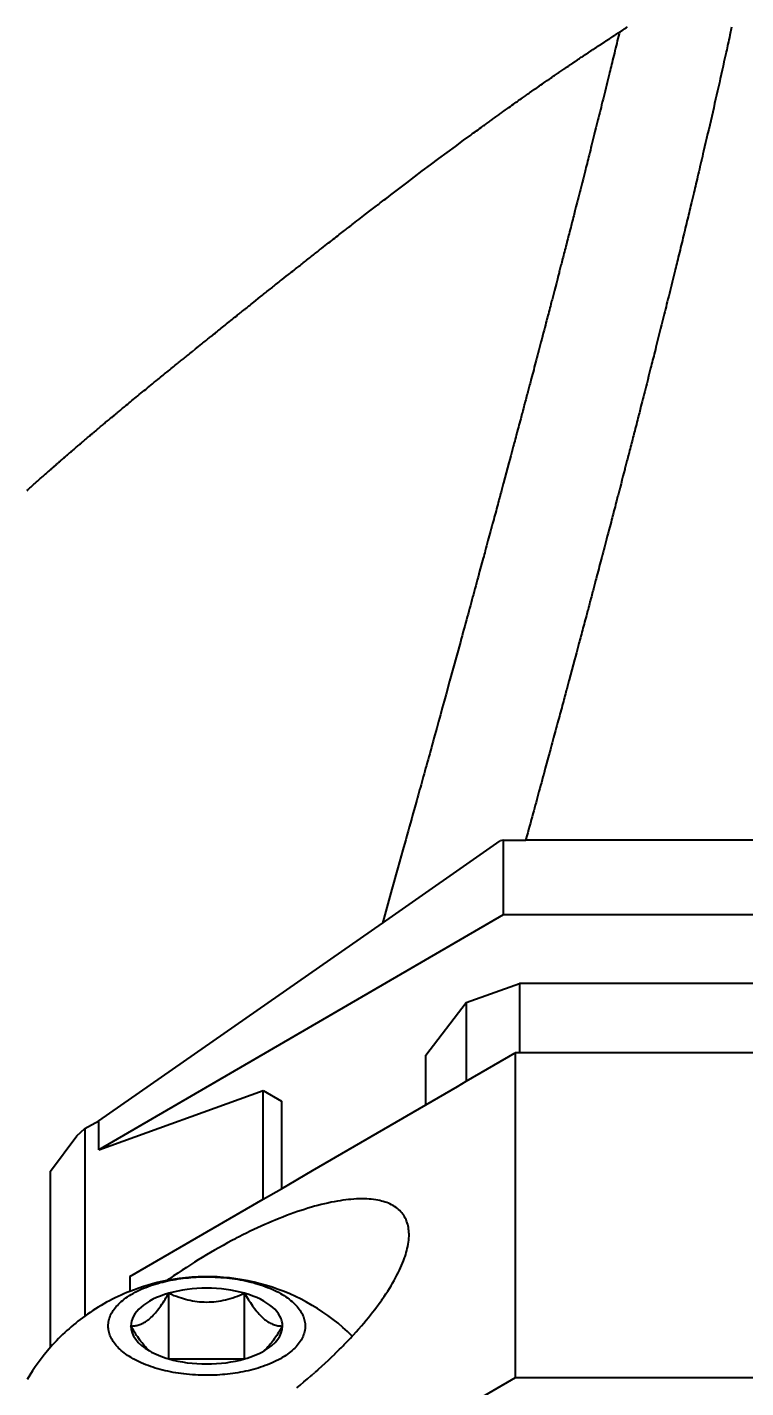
# Model space of a CAD drawing. Header units: millimetres. Extents: x 15 to 415, y 5 to 292.
# Drawn here: x 308.23 to 310.96, y 241.64 to 246.82 of the extents above; entities that cross this region are included whole.
import ezdxf

# ---------------------------------------------------------------- set-up
doc = ezdxf.new("R2010")
doc.units = ezdxf.units.MM
doc.layers.add('Geometries', color=7, linetype='Continuous')

msp = doc.modelspace()

# ---------------------------------------------------------------- linework, layer by layer
at = {"layer": 'Geometries', "linetype": 'Continuous', "lineweight": 40}
for p, q in [((309.5805, 243.4121), (310.0291, 243.7247)), ((310.0404, 243.7275), (310.0291, 243.7247)), ((310.0404, 243.7275), (310.1258, 243.7275)), ((310.0404, 243.7275), (310.0404, 243.443)), ((311.7779, 243.7275), (310.1258, 243.7275)), ((310.0404, 243.443), (308.5001, 242.5486)), ((311.7779, 243.443), (310.0404, 243.443)), ((308.5001, 242.6593), (309.5805, 243.4121)), ((309.8995, 243.1095), (310.1016, 243.1823)), ((310.1016, 243.1823), (310.1016, 242.9173)), ((311.6561, 243.1823), (310.1016, 243.1823)), ((309.7452, 242.9088), (309.8995, 243.1095)), ((309.8995, 243.1095), (309.8995, 242.8093)), ((309.7452, 242.7197), (309.7452, 242.9088)), ((309.8995, 242.8093), (310.0854, 242.9173)), ((310.0854, 242.9173), (310.0854, 241.6803)), ((310.1016, 242.9173), (310.0854, 242.9173)), ((311.6561, 242.9173), (310.1016, 242.9173)), ((308.5001, 242.5486), (309.1261, 242.7739)), ((309.1261, 242.3602), (309.1261, 242.7739)), ((309.1261, 242.7739), (309.1952, 242.7338)), ((309.7452, 242.7197), (309.8663, 242.79)), ((309.8663, 242.79), (309.8995, 242.8093)), ((309.1952, 242.7338), (309.1952, 242.4003)), ((309.3142, 242.4694), (309.7452, 242.7197)), ((308.4159, 242.6022), (308.4472, 242.6295)), ((308.4472, 242.6295), (308.5001, 242.6593)), ((308.4472, 242.6295), (308.4472, 241.9153)), ((308.5001, 242.5486), (308.5001, 242.6593)), ((308.3165, 242.4667), (308.4159, 242.6022)), ((308.3165, 241.7969), (308.3165, 242.4667)), ((309.1952, 242.4003), (309.3142, 242.4694)), ((308.6185, 242.0655), (309.1261, 242.3602)), ((309.1261, 242.3602), (309.1952, 242.4003)), ((308.6185, 242.0655), (308.6185, 242.0091)), ((308.7666, 241.7522), (308.7666, 242.0022)), ((309.0553, 241.7522), (309.0553, 242.0022)), ((308.536, 241.8772), (308.5361, 241.8825)), ((309.1996, 241.8772), (309.1969, 241.8724)), ((308.6928, 241.7826), (308.6917, 241.7836)), ((308.7669, 241.7521), (309.0551, 241.7521)), ((309.399, 241.7708), (309.3987, 241.7705)), ((309.3113, 241.6902), (309.323, 241.7004)), ((309.3237, 241.701), (309.323, 241.7004)), ((309.3339, 241.71), (309.3237, 241.701)), ((310.0854, 241.6803), (308.6185, 240.8285)), ((311.7509, 241.6803), (310.0854, 241.6803))]:
    msp.add_line(p, q, dxfattribs=at)
at = {"layer": 'Geometries', "linetype": 'Continuous', "lineweight": 40, "flags": 128}
for points in [[(310.9101, 246.8243), (310.9087, 246.818), (310.9074, 246.8118), (310.9061, 246.8058), (310.9048, 246.7999), (310.9035, 246.7941), (310.9016, 246.7851), (310.8996, 246.7763), (310.8977, 246.7676), (310.8961, 246.7599), (310.8944, 246.7524), (310.8928, 246.745), (310.8912, 246.7376), (310.8895, 246.7302), (310.8879, 246.7228), (310.8845, 246.7073), (310.881, 246.6918), (310.8775, 246.676), (310.874, 246.6601), (310.8704, 246.6441), (310.8668, 246.6279), (310.8633, 246.6126), (310.8598, 246.597), (310.8563, 246.5814), (310.8527, 246.5655), (310.8491, 246.5496), (310.8454, 246.5335), (310.8417, 246.5173), (310.838, 246.5009), (310.8342, 246.4843), (310.8303, 246.4677), (310.8265, 246.4511), (310.8227, 246.4344), (310.8188, 246.4176), (310.8148, 246.4006), (310.811, 246.3843), (310.8072, 246.3678), (310.8033, 246.3513), (310.801, 246.3414), (310.7987, 246.3315), (310.7964, 246.3216), (310.7941, 246.3119), (310.7918, 246.302), (310.7895, 246.2923), (310.7872, 246.2827), (310.785, 246.2732), (310.7828, 246.2638), (310.7806, 246.2545), (310.7784, 246.2455), (310.7763, 246.2365), (310.7742, 246.2277), (310.7722, 246.2191), (310.7702, 246.2106), (310.7682, 246.2023), (310.7662, 246.1942), (310.7643, 246.1862), (310.7609, 246.1716), (310.7574, 246.1569), (310.7538, 246.1421), (310.7519, 246.1341), (310.7499, 246.1259), (310.748, 246.1178), (310.746, 246.1096), (310.744, 246.1013), (310.742, 246.093), (310.74, 246.0846), (310.7379, 246.076), (310.7358, 246.0673), (310.7336, 246.0583), (310.7314, 246.0491), (310.7292, 246.0399), (310.727, 246.0307), (310.7247, 246.0214), (310.7225, 246.0122), (310.7202, 246.003), (310.718, 245.9937), (310.7157, 245.9845), (310.7135, 245.9752), (310.7113, 245.9661), (310.7091, 245.9572), (310.7069, 245.9483), (310.7048, 245.9396), (310.7029, 245.9318), (310.701, 245.9241), (310.6991, 245.9165), (310.6973, 245.9089), (310.6954, 245.9012), (310.6935, 245.8935), (310.691, 245.8835), (310.6885, 245.8733), (310.686, 245.863), (310.6834, 245.8525), (310.6808, 245.8418), (310.6781, 245.8309), (310.6755, 245.8206), (310.6729, 245.8101), (310.6703, 245.7994), (310.6676, 245.7886), (310.6649, 245.7777), (310.6626, 245.7685), (310.6603, 245.7591), (310.658, 245.7497), (310.6556, 245.7402), (310.6532, 245.7306), (310.6508, 245.721), (310.6471, 245.7059), (310.6434, 245.691), (310.6397, 245.6763), (310.6371, 245.6659), (310.6345, 245.6557), (310.632, 245.6455), (310.6294, 245.6353), (310.6269, 245.6252), (310.6244, 245.6155), (310.622, 245.6059), (310.6196, 245.5965), (310.6173, 245.5872), (310.6153, 245.579), (310.6132, 245.571), (310.6112, 245.5631), (310.6093, 245.5553), (310.6073, 245.5476), (310.6054, 245.5401), (310.6036, 245.5326), (310.6017, 245.5252), (310.5979, 245.5103), (310.5941, 245.4954), (310.5904, 245.4806), (310.5866, 245.4657), (310.5842, 245.4563), (310.5818, 245.4467), (310.5793, 245.437), (310.5768, 245.4271), (310.5742, 245.4171), (310.5719, 245.408), (310.5696, 245.3989), (310.5672, 245.3896), (310.5648, 245.3802), (310.5633, 245.3743), (310.5618, 245.3682), (310.5602, 245.362), (310.5586, 245.3557), (310.5569, 245.3493), (310.5551, 245.342), (310.5532, 245.3345), (310.5512, 245.327), (310.5492, 245.3192), (310.5472, 245.3113), (310.5452, 245.3033), (310.5431, 245.2951), (310.5409, 245.2867), (310.5393, 245.2804), (310.5376, 245.274), (310.536, 245.2675), (310.5343, 245.2609), (310.5326, 245.2543), (310.5309, 245.2478), (310.5289, 245.2402), (310.527, 245.2328), (310.5252, 245.2256), (310.5234, 245.2185), (310.5215, 245.2115), (310.5198, 245.2046), (310.518, 245.1979), (310.5164, 245.1914), (310.5147, 245.1851), (310.5131, 245.1789), (310.5116, 245.1729), (310.5102, 245.1676), (310.5089, 245.1625), (310.5076, 245.1575), (310.5063, 245.1526), (310.5051, 245.1479), (310.5039, 245.1434), (310.5028, 245.1388), (310.4995, 245.1264), (310.4963, 245.114), (310.4925, 245.0994), (310.4888, 245.085), (310.4851, 245.0706), (310.4838, 245.0659), (310.4826, 245.0611), (310.4813, 245.0563), (310.48, 245.0514), (310.4787, 245.0463), (310.4774, 245.0412), (310.476, 245.036), (310.4747, 245.0307), (310.4732, 245.0252), (310.4715, 245.0185), (310.4697, 245.0117), (310.4679, 245.0047), (310.466, 244.9974), (310.4641, 244.9901), (310.4621, 244.9825), (310.4604, 244.9759), (310.4586, 244.9691), (310.4568, 244.9622), (310.455, 244.9552), (310.4531, 244.9481), (310.4507, 244.9389), (310.4483, 244.9298), (310.4459, 244.9207), (310.4428, 244.9088), (310.4397, 244.897), (310.4367, 244.8854), (310.4337, 244.8739), (310.431, 244.8638), (310.4284, 244.8539), (310.4258, 244.8441), (310.4233, 244.8344), (310.4208, 244.8248), (310.4183, 244.8154), (310.4158, 244.8061), (310.4134, 244.797), (310.411, 244.7877), (310.4086, 244.7786), (310.4062, 244.7696), (310.4039, 244.7607), (310.4016, 244.7521), (310.3993, 244.7436), (310.3971, 244.7352), (310.3955, 244.7289), (310.3938, 244.7227), (310.3922, 244.7166), (310.3906, 244.7106), (310.3893, 244.7057), (310.388, 244.7007), (310.3866, 244.6956), (310.3852, 244.6903), (310.3838, 244.6847), (310.3823, 244.679), (310.3807, 244.6732), (310.3791, 244.6671), (310.3775, 244.6609), (310.3758, 244.6547), (310.3741, 244.6483), (310.3724, 244.6418), (310.3706, 244.6351), (310.3688, 244.6282), (310.3669, 244.6212), (310.365, 244.6141), (310.3631, 244.6067), (310.3615, 244.6009), (310.36, 244.5949), (310.3584, 244.5889), (310.3568, 244.583), (310.3545, 244.5746), (310.3523, 244.5663), (310.3502, 244.5582), (310.3481, 244.5502), (310.346, 244.5424), (310.3439, 244.5347), (310.3419, 244.5272), (310.34, 244.5199), (310.338, 244.5124), (310.336, 244.505), (310.3341, 244.4979), (310.3322, 244.4909), (310.3304, 244.4841), (310.3286, 244.4774), (310.3272, 244.4719), (310.3257, 244.4664), (310.3243, 244.4612), (310.3229, 244.456), (310.3216, 244.451), (310.3203, 244.4461), (310.319, 244.4412), (310.3154, 244.4278), (310.3118, 244.4145), (310.3067, 244.3954), (310.3016, 244.3764), (310.2966, 244.3576), (310.2916, 244.3389), (310.2903, 244.3342), (310.289, 244.3294), (310.2877, 244.3245), (310.2863, 244.3194), (310.2849, 244.3142), (310.2835, 244.3089), (310.282, 244.3034), (310.2804, 244.2973), (310.2787, 244.2909), (310.2769, 244.2844), (310.2751, 244.2778), (310.2733, 244.2709), (310.2713, 244.2635), (310.2692, 244.2559), (310.2671, 244.2481), (310.265, 244.2401), (310.2628, 244.2319), (310.2605, 244.2236), (310.2584, 244.2155), (310.2562, 244.2075), (310.2541, 244.1996), (310.2519, 244.1917), (310.2498, 244.1839), (310.2472, 244.1741), (310.2446, 244.1645), (310.242, 244.155), (310.2395, 244.1456), (310.237, 244.1364), (310.2346, 244.1273), (310.2321, 244.1184), (310.2295, 244.1085), (310.2268, 244.0987), (310.2242, 244.0892), (310.2217, 244.0798), (310.2197, 244.0726), (310.2178, 244.0655), (310.2159, 244.0585), (310.214, 244.0515), (310.2005, 244.0018), (310.1975, 243.9907), (310.1945, 243.9796), (310.1915, 243.9685), (310.1885, 243.9574), (310.1855, 243.9464), (310.1825, 243.9353), (310.1795, 243.9242), (310.1764, 243.9131), (310.1737, 243.9029), (310.1709, 243.8926), (310.168, 243.8821), (310.1651, 243.8715), (310.1621, 243.8606), (310.1592, 243.8498), (310.1562, 243.8389), (310.1532, 243.8277), (310.1501, 243.8164), (310.1469, 243.8047), (310.1436, 243.7929), (310.1404, 243.7808), (310.137, 243.7686), (310.1336, 243.7562), (310.1303, 243.7439), (310.1269, 243.7315), (310.1258, 243.7275)], [(310.4829, 246.8054), (310.4847, 246.8065), (310.4866, 246.8077), (310.4887, 246.8091), (310.4907, 246.8104), (310.4924, 246.8115), (310.494, 246.8125), (310.4952, 246.8133), (310.4965, 246.8141), (310.498, 246.8151), (310.4996, 246.8161), (310.5014, 246.8172), (310.5033, 246.8185), (310.5054, 246.8198), (310.5075, 246.8212), (310.5099, 246.8227), (310.513, 246.8247)], [(308.2265, 245.0594), (308.2285, 245.0612), (308.2303, 245.0629), (308.2322, 245.0646), (308.2349, 245.067), (308.2377, 245.0695), (308.2407, 245.0723), (308.2439, 245.0751), (308.2471, 245.078), (308.2502, 245.0808), (308.2532, 245.0835), (308.2567, 245.0866), (308.2601, 245.0897), (308.2634, 245.0926), (308.2667, 245.0956), (308.2693, 245.0978), (308.2718, 245.1001), (308.2744, 245.1024), (308.2772, 245.1048), (308.2801, 245.1075), (308.2833, 245.1103), (308.2867, 245.1133), (308.2903, 245.1165), (308.2927, 245.1186), (308.2951, 245.1207), (308.2974, 245.1228), (308.2996, 245.1247), (308.3017, 245.1266), (308.3037, 245.1284), (308.3056, 245.13), (308.3074, 245.1316), (308.309, 245.133), (308.3105, 245.1343), (308.3118, 245.1355), (308.3132, 245.1367), (308.3147, 245.138), (308.3164, 245.1396), (308.3184, 245.1413), (308.3205, 245.1431), (308.3224, 245.1448), (308.3245, 245.1467), (308.3266, 245.1485), (308.3286, 245.1502), (308.3304, 245.1518), (308.3321, 245.1533), (308.334, 245.155), (308.3357, 245.1564), (308.3372, 245.1578), (308.3385, 245.1589), (308.3403, 245.1604), (308.3419, 245.1619), (308.3437, 245.1635), (308.3456, 245.1651), (308.3477, 245.1669), (308.3498, 245.1687), (308.352, 245.1707), (308.3546, 245.1729), (308.3573, 245.1753), (308.3603, 245.1778), (308.3634, 245.1805), (308.3667, 245.1834), (308.3689, 245.1853), (308.3712, 245.1873), (308.3735, 245.1893), (308.3759, 245.1914), (308.3784, 245.1935), (308.3807, 245.1955), (308.3828, 245.1973), (308.3847, 245.199), (308.3863, 245.2003), (308.3877, 245.2015), (308.389, 245.2026), (308.3901, 245.2036), (308.3913, 245.2046), (308.3925, 245.2057), (308.3939, 245.2069), (308.3956, 245.2083), (308.3974, 245.2099), (308.3993, 245.2115), (308.4013, 245.2133), (308.4035, 245.2151), (308.4058, 245.2171), (308.4082, 245.2192), (308.4106, 245.2212), (308.4142, 245.2243), (308.4175, 245.2271), (308.4207, 245.2298), (308.4236, 245.2324), (308.4259, 245.2343), (308.428, 245.236), (308.43, 245.2377), (308.432, 245.2395), (308.4341, 245.2413), (308.4371, 245.2438), (308.4401, 245.2464), (308.4433, 245.2492), (308.4469, 245.2522), (308.4505, 245.2552), (308.454, 245.2582), (308.4575, 245.2611), (308.4609, 245.264), (308.4643, 245.2669), (308.4676, 245.2697), (308.4708, 245.2724), (308.4732, 245.2744), (308.4754, 245.2763), (308.4776, 245.2782), (308.4797, 245.2799), (308.4816, 245.2815), (308.4835, 245.2831), (308.4854, 245.2847), (308.4874, 245.2864), (308.4899, 245.2885), (308.4926, 245.2907), (308.4954, 245.2931), (308.4983, 245.2956), (308.5011, 245.298), (308.504, 245.3003), (308.5067, 245.3026), (308.5104, 245.3057), (308.514, 245.3087), (308.5175, 245.3117), (308.5213, 245.3148), (308.5249, 245.3179), (308.5287, 245.3211), (308.5327, 245.3244), (308.5369, 245.3278), (308.5408, 245.3311), (308.5446, 245.3343), (308.5482, 245.3372), (308.5505, 245.3391), (308.5527, 245.341), (308.5547, 245.3427), (308.5568, 245.3444), (308.5589, 245.3462), (308.5612, 245.3481), (308.5637, 245.3501), (308.5663, 245.3523), (308.569, 245.3545), (308.5718, 245.3568), (308.5748, 245.3593), (308.5778, 245.3618), (308.5808, 245.3643), (308.5837, 245.3667), (308.5866, 245.3691), (308.5893, 245.3713), (308.5934, 245.3747), (308.5973, 245.378), (308.601, 245.381), (308.6047, 245.384), (308.6101, 245.3885), (308.6154, 245.3929), (308.6207, 245.3972), (308.626, 245.4016), (308.6315, 245.4061), (308.6372, 245.4108), (308.6427, 245.4153), (308.6483, 245.4199), (308.6541, 245.4246), (308.6602, 245.4296), (308.6665, 245.4348), (308.6725, 245.4397), (308.6787, 245.4447), (308.6851, 245.4499), (308.6916, 245.4553), (308.6982, 245.4607), (308.7048, 245.466), (308.7115, 245.4715), (308.7181, 245.4769), (308.7245, 245.4821), (308.73, 245.4866), (308.7354, 245.4909), (308.7406, 245.4952), (308.7456, 245.4993), (308.7505, 245.5032), (308.7552, 245.507), (308.7597, 245.5107), (308.7642, 245.5144), (308.77, 245.5191), (308.7756, 245.5236), (308.7811, 245.5281), (308.7864, 245.5323), (308.7915, 245.5365), (308.7965, 245.5405), (308.8003, 245.5436), (308.8041, 245.5467), (308.8079, 245.5498), (308.8116, 245.5528), (308.8153, 245.5558), (308.819, 245.5588), (308.8224, 245.5615), (308.826, 245.5644), (308.8298, 245.5675), (308.8338, 245.5708), (308.8381, 245.5742), (308.8424, 245.5777), (308.847, 245.5815), (308.8518, 245.5853), (308.8567, 245.5893), (308.8685, 245.5988), (308.8803, 245.6084), (308.8923, 245.6181), (308.8964, 245.6214), (308.9005, 245.6247), (308.9045, 245.6279), (308.9084, 245.6311), (308.9121, 245.6341), (308.9156, 245.6369), (308.9189, 245.6395), (308.922, 245.6421), (308.925, 245.6444), (308.9278, 245.6467), (308.9304, 245.6488), (308.9329, 245.6508), (308.9351, 245.6527), (308.9372, 245.6543), (308.9393, 245.656), (308.9415, 245.6577), (308.9451, 245.6607), (308.949, 245.6638), (308.953, 245.6671), (308.9573, 245.6705), (308.9617, 245.6741), (308.9664, 245.6778), (308.9713, 245.6818), (308.9759, 245.6855), (308.9809, 245.6895), (308.986, 245.6936), (308.9913, 245.6979), (308.9969, 245.7024), (309.0027, 245.707), (309.0078, 245.7111), (309.013, 245.7153), (309.0183, 245.7196), (309.0239, 245.724), (309.0274, 245.7269), (309.0309, 245.7297), (309.0344, 245.7324), (309.0376, 245.7351), (309.0408, 245.7376), (309.0446, 245.7406), (309.0481, 245.7435), (309.0515, 245.7462), (309.0547, 245.7487), (309.057, 245.7506), (309.0593, 245.7524), (309.0614, 245.7541), (309.0634, 245.7557), (309.0674, 245.7589), (309.0717, 245.7623), (309.0761, 245.7658), (309.0806, 245.7695), (309.0854, 245.7733), (309.0903, 245.7772), (309.0983, 245.7836), (309.1064, 245.7901), (309.1147, 245.7967), (309.1189, 245.8001), (309.1232, 245.8035), (309.1275, 245.8069), (309.1319, 245.8104), (309.1362, 245.8138), (309.1403, 245.8171), (309.1449, 245.8208), (309.1494, 245.8243), (309.1536, 245.8277), (309.1576, 245.8308), (309.1605, 245.8331), (309.1633, 245.8354), (309.1661, 245.8376), (309.169, 245.8399), (309.172, 245.8423), (309.1751, 245.8448), (309.1802, 245.8488), (309.1855, 245.853), (309.191, 245.8574), (309.1986, 245.8634), (309.2063, 245.8695), (309.2142, 245.8758), (309.2222, 245.8821), (309.2276, 245.8864), (309.2331, 245.8907), (309.2385, 245.895), (309.2437, 245.8991), (309.2488, 245.9031), (309.2536, 245.9069), (309.258, 245.9104), (309.2622, 245.9137), (309.2663, 245.9169), (309.2703, 245.9201), (309.2744, 245.9233), (309.2786, 245.9267), (309.2829, 245.93), (309.2872, 245.9334), (309.2915, 245.9368), (309.2961, 245.9404), (309.3008, 245.9441), (309.3047, 245.9472), (309.3087, 245.9503), (309.3129, 245.9536), (309.3171, 245.957), (309.3215, 245.9604), (309.3259, 245.9638), (309.3336, 245.9699), (309.341, 245.9757), (309.3483, 245.9814), (309.3554, 245.9869), (309.3623, 245.9923), (309.3689, 245.9976), (309.3752, 246.0024), (309.3812, 246.0071), (309.3871, 246.0118), (309.3929, 246.0162), (309.3986, 246.0207), (309.4042, 246.0251), (309.4099, 246.0295), (309.4156, 246.0339), (309.4355, 246.0494), (309.4394, 246.0524), (309.4432, 246.0554), (309.4472, 246.0585), (309.4514, 246.0618), (309.4559, 246.0653), (309.4606, 246.0689), (309.4655, 246.0727), (309.4706, 246.0767), (309.4759, 246.0808), (309.4831, 246.0863), (309.4902, 246.0918), (309.4972, 246.0972), (309.5034, 246.102), (309.5096, 246.1068), (309.5156, 246.1114), (309.5214, 246.1158), (309.527, 246.1202), (309.5324, 246.1244), (309.5376, 246.1283), (309.5426, 246.1322), (309.5475, 246.1359), (309.5523, 246.1397), (309.5571, 246.1433), (309.5618, 246.147), (309.5665, 246.1505), (309.5716, 246.1544), (309.5767, 246.1583), (309.5819, 246.1623), (309.5873, 246.1664), (309.5928, 246.1706), (309.6028, 246.1783), (309.6128, 246.186), (309.6229, 246.1936), (309.6329, 246.2013), (309.643, 246.2089), (309.6728, 246.2315), (309.7025, 246.2539), (309.7321, 246.2763), (309.7638, 246.3), (309.7954, 246.3236), (309.8268, 246.347), (309.8582, 246.3702), (309.8894, 246.3932), (309.9168, 246.4133), (309.9222, 246.4172), (309.9275, 246.4211), (309.933, 246.4251), (309.9386, 246.4292), (309.9443, 246.4334), (309.9502, 246.4377), (309.9563, 246.4421), (309.9625, 246.4466), (309.9658, 246.449), (309.9691, 246.4514), (309.9724, 246.4538), (309.9758, 246.4562), (309.9791, 246.4586), (309.9823, 246.461), (309.9862, 246.4638), (309.9898, 246.4664), (309.9933, 246.4689), (309.9966, 246.4713), (309.9997, 246.4735), (310.0028, 246.4758), (310.0074, 246.4791), (310.012, 246.4824), (310.0163, 246.4855), (310.0196, 246.4879), (310.0229, 246.4903), (310.0263, 246.4927), (310.0297, 246.4952), (310.0332, 246.4977), (310.0368, 246.5003), (310.0405, 246.5029), (310.0444, 246.5057), (310.0484, 246.5086), (310.0526, 246.5116), (310.057, 246.5147), (310.0615, 246.5179), (310.0675, 246.5222), (310.0736, 246.5266), (310.0799, 246.531), (310.0847, 246.5344), (310.0894, 246.5378), (310.0942, 246.5412), (310.099, 246.5446), (310.1038, 246.548), (310.1085, 246.5513), (310.1131, 246.5546), (310.117, 246.5573), (310.1208, 246.56), (310.1245, 246.5627), (310.1281, 246.5652), (310.1315, 246.5675), (310.1347, 246.5698), (310.1377, 246.5719), (310.1406, 246.574), (310.1493, 246.5801), (310.158, 246.5862), (310.1598, 246.5874), (310.1617, 246.5888), (310.1638, 246.5902), (310.166, 246.5918), (310.1684, 246.5934), (310.1708, 246.5952), (310.1734, 246.597), (310.1761, 246.5988), (310.1789, 246.6008), (310.184, 246.6044), (310.1893, 246.608), (310.1946, 246.6118), (310.2001, 246.6155), (310.2037, 246.618), (310.207, 246.6204), (310.2102, 246.6226), (310.2132, 246.6246), (310.2159, 246.6265), (310.2185, 246.6283), (310.2207, 246.6298), (310.2229, 246.6313), (310.2251, 246.6328), (310.2272, 246.6343), (310.2294, 246.6358), (310.2327, 246.6381), (310.2361, 246.6405), (310.2396, 246.6429), (310.2433, 246.6454), (310.2463, 246.6475), (310.2494, 246.6496), (310.2526, 246.6518), (310.256, 246.6542), (310.2596, 246.6566), (310.2634, 246.6592), (310.2673, 246.6619), (310.2715, 246.6647), (310.2741, 246.6666), (310.2767, 246.6683), (310.2791, 246.67), (310.2814, 246.6715), (310.2836, 246.673), (310.286, 246.6746), (310.2882, 246.6761), (310.2902, 246.6775), (310.2921, 246.6788), (310.2939, 246.68), (310.2957, 246.6813), (310.2975, 246.6825), (310.2992, 246.6836), (310.3008, 246.6847), (310.3024, 246.6858), (310.304, 246.6869), (310.3056, 246.688), (310.3073, 246.6891), (310.3092, 246.6904), (310.3112, 246.6917), (310.3133, 246.6932), (310.3156, 246.6947), (310.318, 246.6964), (310.3206, 246.6981), (310.3232, 246.6999), (310.3258, 246.7017), (310.3285, 246.7034), (310.3311, 246.7052), (310.3337, 246.707), (310.337, 246.7092), (310.3403, 246.7114), (310.3434, 246.7135), (310.3463, 246.7154), (310.349, 246.7172), (310.3509, 246.7185), (310.3528, 246.7198), (310.3545, 246.7209), (310.3561, 246.722), (310.3576, 246.723), (310.3597, 246.7244), (310.3621, 246.726), (310.3646, 246.7277), (310.3673, 246.7295), (310.3702, 246.7314), (310.3732, 246.7334), (310.3757, 246.735), (310.3783, 246.7368), (310.381, 246.7386), (310.3839, 246.7405), (310.3863, 246.7421), (310.3887, 246.7437), (310.3911, 246.7453), (310.3933, 246.7468), (310.3958, 246.7484), (310.3981, 246.7499), (310.4003, 246.7513), (310.4022, 246.7526), (310.4039, 246.7538), (310.4055, 246.7548), (310.4072, 246.7559), (310.409, 246.7571), (310.4109, 246.7584), (310.4129, 246.7597), (310.415, 246.7611), (310.4167, 246.7622), (310.4185, 246.7634), (310.4204, 246.7646), (310.4223, 246.7659), (310.4244, 246.7672), (310.4264, 246.7686), (310.4285, 246.77), (310.4308, 246.7714), (310.4331, 246.773), (310.4355, 246.7745), (310.4378, 246.776), (310.44, 246.7775), (310.4422, 246.7789), (310.4442, 246.7802), (310.4461, 246.7815), (310.4479, 246.7826), (310.4494, 246.7836), (310.4506, 246.7844), (310.4517, 246.7851), (310.4527, 246.7858), (310.4539, 246.7865), (310.4551, 246.7873), (310.4563, 246.7881), (310.4584, 246.7895), (310.4606, 246.7909), (310.463, 246.7924), (310.4654, 246.794), (310.468, 246.7957), (310.4706, 246.7974), (310.4733, 246.7992), (310.4761, 246.801), (310.4784, 246.8024), (310.4806, 246.8039), (310.4828, 246.8053), (310.4829, 246.8054)], [(310.4829, 246.8054), (310.4814, 246.7991), (310.4792, 246.7899), (310.477, 246.7807), (310.4747, 246.7714), (310.4725, 246.7622), (310.4702, 246.753), (310.468, 246.7437), (310.4657, 246.7345), (310.4635, 246.7252), (310.4613, 246.7161), (310.4591, 246.7072), (310.4569, 246.6983), (310.4548, 246.6896), (310.4529, 246.6818), (310.451, 246.6741), (310.4491, 246.6665), (310.4473, 246.6589), (310.4454, 246.6512), (310.4435, 246.6435), (310.441, 246.6335), (310.4385, 246.6233), (310.436, 246.613), (310.4334, 246.6025), (310.4308, 246.5918), (310.4281, 246.5809), (310.4255, 246.5706), (310.4229, 246.5601), (310.4203, 246.5494), (310.4176, 246.5386), (310.4149, 246.5277), (310.4126, 246.5185), (310.4103, 246.5091), (310.408, 246.4997), (310.4056, 246.4902), (310.4032, 246.4806), (310.4008, 246.471), (310.3971, 246.4559), (310.3934, 246.441), (310.3897, 246.4263), (310.3871, 246.4159), (310.3845, 246.4057), (310.382, 246.3955), (310.3794, 246.3853), (310.3769, 246.3752), (310.3744, 246.3655), (310.372, 246.3559), (310.3696, 246.3465), (310.3673, 246.3372), (310.3653, 246.329), (310.3632, 246.321), (310.3612, 246.3131), (310.3593, 246.3053), (310.3573, 246.2976), (310.3554, 246.2901), (310.3536, 246.2826), (310.3517, 246.2752), (310.3479, 246.2603), (310.3441, 246.2454), (310.3404, 246.2306), (310.3366, 246.2157), (310.3342, 246.2063), (310.3318, 246.1967), (310.3293, 246.187), (310.3268, 246.1771), (310.3242, 246.1671), (310.3219, 246.158), (310.3196, 246.1489), (310.3172, 246.1396), (310.3148, 246.1302), (310.3133, 246.1243), (310.3118, 246.1182), (310.3102, 246.112), (310.3086, 246.1057), (310.3069, 246.0993), (310.3051, 246.092), (310.3032, 246.0845), (310.3012, 246.077), (310.2992, 246.0692), (310.2972, 246.0613), (310.2952, 246.0533), (310.2931, 246.0451), (310.2909, 246.0367), (310.2893, 246.0304), (310.2876, 246.024), (310.286, 246.0175), (310.2843, 246.0109), (310.2826, 246.0043), (310.2809, 245.9978), (310.2789, 245.9902), (310.277, 245.9828), (310.2752, 245.9756), (310.2734, 245.9685), (310.2715, 245.9615), (310.2698, 245.9546), (310.268, 245.9479), (310.2664, 245.9414), (310.2647, 245.9351), (310.2631, 245.9289), (310.2616, 245.9229), (310.2602, 245.9176), (310.2589, 245.9125), (310.2576, 245.9075), (310.2563, 245.9026), (310.2551, 245.8979), (310.2539, 245.8934), (310.2528, 245.8888), (310.2495, 245.8764), (310.2463, 245.864), (310.2425, 245.8494), (310.2388, 245.835), (310.2351, 245.8206), (310.2338, 245.8159), (310.2326, 245.8111), (310.2313, 245.8063), (310.23, 245.8014), (310.2287, 245.7963), (310.2274, 245.7912), (310.226, 245.786), (310.2247, 245.7807), (310.2232, 245.7752), (310.2215, 245.7685), (310.2197, 245.7617), (310.2179, 245.7547), (310.216, 245.7474), (310.2141, 245.7401), (310.2121, 245.7325), (310.2104, 245.7259), (310.2086, 245.7191), (310.2068, 245.7122), (310.205, 245.7052), (310.2031, 245.6981), (310.2007, 245.6889), (310.1983, 245.6798), (310.1959, 245.6707), (310.1928, 245.6588), (310.1897, 245.647), (310.1867, 245.6354), (310.1837, 245.6239), (310.181, 245.6138), (310.1784, 245.6039), (310.1758, 245.5941), (310.1733, 245.5844), (310.1708, 245.5748), (310.1683, 245.5654), (310.1658, 245.5561), (310.1634, 245.547), (310.161, 245.5377), (310.1586, 245.5286), (310.1562, 245.5196), (310.1539, 245.5107), (310.1516, 245.5021), (310.1493, 245.4936), (310.1471, 245.4852), (310.1455, 245.4789), (310.1438, 245.4727), (310.1422, 245.4666), (310.1406, 245.4606), (310.1393, 245.4557), (310.138, 245.4507), (310.1366, 245.4456), (310.1352, 245.4403), (310.1338, 245.4347), (310.1323, 245.429), (310.1307, 245.4232), (310.1291, 245.4171), (310.1275, 245.4109), (310.1258, 245.4047), (310.1241, 245.3983), (310.1224, 245.3918), (310.1206, 245.3851), (310.1188, 245.3782), (310.1169, 245.3712), (310.115, 245.3641), (310.1131, 245.3567), (310.1115, 245.3509), (310.11, 245.3449), (310.1084, 245.3389), (310.1068, 245.333), (310.1045, 245.3246), (310.1023, 245.3163), (310.1002, 245.3082), (310.0981, 245.3002), (310.096, 245.2924), (310.0939, 245.2847), (310.0919, 245.2772), (310.09, 245.2699), (310.088, 245.2624), (310.086, 245.255), (310.0841, 245.2479), (310.0822, 245.2409), (310.0804, 245.2341), (310.0786, 245.2274), (310.0772, 245.2219), (310.0757, 245.2164), (310.0743, 245.2112), (310.0729, 245.206), (310.0716, 245.201), (310.0703, 245.1961), (310.069, 245.1912), (310.0654, 245.1778), (310.0618, 245.1645), (310.0567, 245.1454), (310.0516, 245.1264), (310.0466, 245.1076), (310.0416, 245.0889), (310.0403, 245.0842), (310.039, 245.0794), (310.0377, 245.0745), (310.0363, 245.0694), (310.0349, 245.0642), (310.0335, 245.0589), (310.032, 245.0534), (310.0304, 245.0473), (310.0287, 245.0409), (310.0269, 245.0344), (310.0251, 245.0278), (310.0233, 245.0209), (310.0213, 245.0135), (310.0192, 245.0059), (310.0171, 244.9981), (310.015, 244.9901), (310.0128, 244.9819), (310.0105, 244.9736), (310.0084, 244.9655), (310.0062, 244.9575), (310.0041, 244.9496), (310.0019, 244.9417), (309.9998, 244.9339), (309.9972, 244.9241), (309.9946, 244.9145), (309.992, 244.905), (309.9895, 244.8956), (309.987, 244.8864), (309.9846, 244.8773), (309.9821, 244.8684), (309.9795, 244.8585), (309.9768, 244.8487), (309.9742, 244.8392), (309.9717, 244.8298), (309.9697, 244.8226), (309.9678, 244.8155), (309.9659, 244.8085), (309.964, 244.8015), (309.9505, 244.7518), (309.9475, 244.7407), (309.9445, 244.7296), (309.9415, 244.7185), (309.9385, 244.7074), (309.9355, 244.6964), (309.9325, 244.6853), (309.9295, 244.6742), (309.9264, 244.6631), (309.9237, 244.6529), (309.9209, 244.6426), (309.918, 244.6321), (309.9151, 244.6215), (309.9121, 244.6106), (309.9092, 244.5998), (309.9062, 244.5889), (309.9032, 244.5777), (309.9001, 244.5664), (309.8969, 244.5547), (309.8936, 244.5429), (309.8904, 244.5308), (309.887, 244.5186), (309.8836, 244.5062), (309.8803, 244.4939), (309.8769, 244.4815), (309.8634, 244.4322), (309.8498, 244.3827), (309.8362, 244.333), (309.8225, 244.2832), (309.8153, 244.2571), (309.8081, 244.2311), (309.801, 244.2052), (309.7939, 244.1795), (309.7868, 244.1539), (309.7798, 244.1285), (309.7765, 244.1163), (309.7731, 244.1042), (309.7698, 244.0921), (309.7665, 244.0802), (309.7632, 244.0684), (309.7601, 244.0569), (309.7569, 244.0456), (309.7538, 244.0345), (309.7508, 244.0235), (309.7477, 244.0124), (309.7447, 244.0014), (309.7417, 243.9906), (309.7387, 243.98), (309.7358, 243.9695), (309.733, 243.9591), (309.7301, 243.9489), (309.7274, 243.9389), (309.7246, 243.929), (309.7219, 243.9192), (309.7192, 243.9094), (309.7165, 243.8997), (309.7138, 243.8899), (309.7111, 243.8803), (309.7062, 243.8626), (309.7013, 243.8451), (309.6965, 243.8278), (309.6918, 243.811), (309.6872, 243.7943), (309.6826, 243.7778), (309.678, 243.7614), (309.6735, 243.7451), (309.669, 243.7289), (309.6645, 243.7127), (309.6582, 243.6903), (309.6519, 243.6677), (309.6456, 243.6451), (309.6393, 243.6223), (309.6317, 243.5953), (309.6241, 243.5682), (309.6165, 243.5409), (309.6088, 243.5134), (309.6011, 243.4857), (309.5933, 243.4579), (309.5855, 243.4299), (309.5805, 243.4121)], [(309.4402, 242.3576), (309.4299, 242.3562), (309.4193, 242.3547), (309.4085, 242.3529), (309.3968, 242.3508), (309.3848, 242.3484), (309.3726, 242.3458), (309.3601, 242.343), (309.3474, 242.3399), (309.3345, 242.3365), (309.3221, 242.3332), (309.3095, 242.3296), (309.2967, 242.3258), (309.2838, 242.3217), (309.2706, 242.3175), (309.2571, 242.3129), (309.2433, 242.3081), (309.2294, 242.3031), (309.2154, 242.2979), (309.2012, 242.2924), (309.1868, 242.2867), (309.1723, 242.2808), (309.1589, 242.2752), (309.1455, 242.2695), (309.1319, 242.2635), (309.1182, 242.2574), (309.1045, 242.2511), (309.0907, 242.2446), (309.0768, 242.238), (309.0629, 242.2312), (309.0489, 242.2243), (309.0349, 242.2171), (309.0235, 242.2113)], [(309.6641, 242.2942), (309.6611, 242.2991), (309.6577, 242.3038), (309.6542, 242.3083), (309.6504, 242.3127), (309.6463, 242.3169), (309.642, 242.3209), (309.6375, 242.3247), (309.6323, 242.3286), (309.6268, 242.3324), (309.621, 242.3359), (309.6149, 242.3392), (309.6086, 242.3423), (309.6027, 242.3449), (309.5965, 242.3473), (309.5901, 242.3495), (309.5836, 242.3515), (309.5768, 242.3533), (309.5698, 242.355), (309.5627, 242.3565), (309.5547, 242.3579), (309.5464, 242.3591), (309.5379, 242.36), (309.5293, 242.3608), (309.5204, 242.3613), (309.5109, 242.3616), (309.5011, 242.3617), (309.4912, 242.3616), (309.4811, 242.3612), (309.4708, 242.3606), (309.4603, 242.3598), (309.4504, 242.3588), (309.4402, 242.3576)], [(309.6814, 242.225), (309.6814, 242.2266), (309.6813, 242.2333), (309.6808, 242.2398), (309.6801, 242.2462), (309.6792, 242.2524), (309.678, 242.2585), (309.6766, 242.2644), (309.6747, 242.2708), (309.6725, 242.277), (309.67, 242.2829), (309.6672, 242.2887), (309.6641, 242.2942)], [(309.0235, 242.2113), (309.0208, 242.2099), (309.0067, 242.2025), (308.9901, 242.1936), (308.9735, 242.1845), (308.9569, 242.1752), (308.9403, 242.1657), (308.9249, 242.1568), (308.9096, 242.1478), (308.8943, 242.1386), (308.879, 242.1293), (308.8639, 242.1199), (308.8487, 242.1104), (308.8337, 242.1007), (308.8173, 242.09), (308.8009, 242.0792), (308.7847, 242.0683), (308.7687, 242.0573), (308.7585, 242.0502)], [(309.6645, 242.1368), (309.6662, 242.1417), (309.6687, 242.1496), (309.6711, 242.1575), (309.6732, 242.1652), (309.675, 242.1728), (309.6767, 242.1804), (309.6782, 242.1885), (309.6794, 242.1966), (309.6804, 242.2045), (309.681, 242.2122), (309.6814, 242.2199), (309.6814, 242.225)], [(309.6449, 242.0895), (309.6492, 242.0986), (309.6532, 242.1077), (309.657, 242.1168), (309.6605, 242.1257), (309.6634, 242.1338), (309.6645, 242.1368)], [(308.5361, 241.8825), (308.5366, 241.8879), (308.5374, 241.8933), (308.5385, 241.8988), (308.5399, 241.9043), (308.5417, 241.9099), (308.5439, 241.9155), (308.5462, 241.9206), (308.5488, 241.9257), (308.5517, 241.9309), (308.5549, 241.936), (308.5584, 241.9411), (308.5623, 241.9462), (308.5664, 241.9511), (308.5707, 241.956), (308.5754, 241.9609), (308.5804, 241.9657), (308.5857, 241.9704), (308.5912, 241.9751), (308.5971, 241.9798), (308.6033, 241.9843), (308.6097, 241.9888), (308.6164, 241.9932), (308.6234, 241.9975), (308.6306, 242.0017), (308.6381, 242.0058), (308.6458, 242.0097), (308.6538, 242.0136), (308.662, 242.0174), (308.6703, 242.021), (308.6789, 242.0245), (308.6877, 242.0278), (308.6967, 242.031), (308.7058, 242.0341), (308.715, 242.037), (308.7244, 242.0398), (308.7339, 242.0425), (308.7436, 242.0449), (308.7533, 242.0473), (308.7631, 242.0495), (308.7729, 242.0515), (308.7827, 242.0533), (308.7924, 242.055), (308.8022, 242.0566), (308.812, 242.058), (308.8218, 242.0593), (308.8316, 242.0604), (308.8413, 242.0614), (308.8511, 242.0623), (308.8612, 242.063), (308.8713, 242.0636), (308.8814, 242.0641), (308.8913, 242.0644), (308.9012, 242.0646), (308.911, 242.0647), (308.9216, 242.0646), (308.9324, 242.0644), (308.9433, 242.064), (308.9543, 242.0634), (308.9653, 242.0627), (308.9764, 242.0618), (308.9876, 242.0607), (308.9978, 242.0596), (309.0081, 242.0583), (309.0184, 242.0568), (309.0286, 242.0552), (309.0388, 242.0534), (309.049, 242.0515), (309.0589, 242.0495), (309.0687, 242.0473), (309.0784, 242.0449), (309.088, 242.0425), (309.0975, 242.0398), (309.1069, 242.037), (309.1162, 242.0341), (309.1253, 242.031), (309.1342, 242.0278), (309.143, 242.0245), (309.1516, 242.021), (309.16, 242.0174), (309.1682, 242.0136), (309.1761, 242.0097), (309.1839, 242.0058), (309.1914, 242.0017), (309.1986, 241.9975), (309.2056, 241.9932), (309.2123, 241.9888), (309.2187, 241.9843), (309.2248, 241.9798), (309.2307, 241.9751), (309.2363, 241.9704), (309.2416, 241.9657), (309.2465, 241.9609), (309.2512, 241.956), (309.2556, 241.9511), (309.2596, 241.9462), (309.2633, 241.9413), (309.2667, 241.9364), (309.2699, 241.9316), (309.2727, 241.9267), (309.2752, 241.9218), (309.2775, 241.9169), (309.2795, 241.912), (309.2812, 241.9071), (309.2827, 241.902), (309.2839, 241.897), (309.2848, 241.892), (309.2855, 241.887), (309.2858, 241.8821), (309.286, 241.8772), (309.2858, 241.8718), (309.2854, 241.8664), (309.2846, 241.861), (309.2835, 241.8555), (309.282, 241.85), (309.2802, 241.8444), (309.2781, 241.8389), (309.2758, 241.8337), (309.2732, 241.8286), (309.2703, 241.8235), (309.267, 241.8183), (309.2635, 241.8132), (309.2596, 241.8081), (309.2556, 241.8032), (309.2512, 241.7983), (309.2465, 241.7935), (309.2416, 241.7886), (309.2363, 241.7839), (309.2307, 241.7792), (309.2248, 241.7746), (309.2187, 241.77), (309.2123, 241.7655), (309.2056, 241.7611), (309.1986, 241.7568), (309.1914, 241.7527), (309.1839, 241.7486), (309.1761, 241.7446), (309.1682, 241.7407), (309.16, 241.737), (309.1516, 241.7334), (309.143, 241.7299), (309.1342, 241.7265), (309.1253, 241.7233), (309.1162, 241.7202), (309.1069, 241.7173), (309.0975, 241.7145), (309.088, 241.7119), (309.0784, 241.7094), (309.0687, 241.707), (309.0589, 241.7049), (309.049, 241.7028), (309.0393, 241.701), (309.0295, 241.6993), (309.0198, 241.6977), (309.01, 241.6963), (309.0002, 241.695), (308.9904, 241.6939), (308.9806, 241.6929), (308.9709, 241.6921), (308.9607, 241.6913), (308.9506, 241.6907), (308.9406, 241.6902), (308.9306, 241.6899), (308.9207, 241.6897), (308.911, 241.6897), (308.9003, 241.6897), (308.8895, 241.69), (308.8786, 241.6904), (308.8677, 241.6909), (308.8566, 241.6916), (308.8455, 241.6925), (308.8344, 241.6936), (308.8241, 241.6948), (308.8139, 241.6961), (308.8036, 241.6975), (308.7933, 241.6991), (308.7831, 241.7009), (308.7729, 241.7028), (308.7631, 241.7049), (308.7533, 241.707), (308.7436, 241.7094), (308.7339, 241.7119), (308.7244, 241.7145), (308.715, 241.7173), (308.7058, 241.7202), (308.6967, 241.7233), (308.6877, 241.7265), (308.6789, 241.7299), (308.6703, 241.7334), (308.662, 241.737), (308.6538, 241.7407), (308.6458, 241.7446), (308.6381, 241.7486), (308.6306, 241.7527), (308.6234, 241.7568), (308.6164, 241.7611), (308.6097, 241.7655), (308.6033, 241.77), (308.5971, 241.7746), (308.5912, 241.7792), (308.5857, 241.7839), (308.5804, 241.7886), (308.5754, 241.7935), (308.5707, 241.7983), (308.5664, 241.8032), (308.5623, 241.8081), (308.5586, 241.813), (308.5552, 241.8179), (308.5521, 241.8228), (308.5493, 241.8277), (308.5467, 241.8326), (308.5445, 241.8375), (308.5425, 241.8423), (308.5408, 241.8472), (308.5393, 241.8523), (308.5381, 241.8573), (308.5371, 241.8624), (308.5365, 241.8673), (308.5361, 241.8723), (308.536, 241.8772)], [(309.5775, 241.9762), (309.5796, 241.9792), (309.5867, 241.9895), (309.5936, 241.9997), (309.6002, 242.0098), (309.6065, 242.0198), (309.6129, 242.0302), (309.619, 242.0405), (309.6247, 242.0506), (309.6302, 242.0605), (309.6355, 242.0704), (309.6405, 242.0803), (309.6449, 242.0895)], [(308.6223, 241.8772), (308.6261, 241.8772), (308.6299, 241.8774), (308.6336, 241.8778), (308.6373, 241.8782), (308.6408, 241.8788), (308.6444, 241.8795), (308.6485, 241.8805), (308.6525, 241.8817), (308.6564, 241.883), (308.6604, 241.8845), (308.6648, 241.8865), (308.6691, 241.8886), (308.6734, 241.891), (308.6776, 241.8936), (308.6819, 241.8964), (308.6861, 241.8994), (308.6903, 241.9027), (308.6945, 241.9062), (308.6987, 241.9099), (308.7029, 241.9139), (308.7071, 241.9182), (308.7113, 241.9227), (308.7155, 241.9275), (308.7198, 241.9326), (308.7242, 241.9379), (308.7286, 241.9436), (308.7326, 241.949), (308.7366, 241.9546), (308.7407, 241.9605), (308.7449, 241.9667), (308.7491, 241.9733), (308.7525, 241.9786), (308.7559, 241.9842), (308.7594, 241.9899), (308.763, 241.9959), (308.7666, 242.0022)], [(308.7666, 242.0022), (308.7764, 241.9981), (308.7862, 241.9941), (308.7962, 241.9904), (308.8062, 241.9869), (308.8144, 241.9843), (308.8226, 241.9818), (308.8308, 241.9795), (308.8392, 241.9774), (308.8476, 241.9755), (308.8565, 241.9737), (308.8655, 241.9722), (308.8746, 241.971), (308.8837, 241.97), (308.8929, 241.9692), (308.9019, 241.9688), (308.911, 241.9687), (308.92, 241.9688), (308.929, 241.9692), (308.9379, 241.9699), (308.9469, 241.9709), (308.9558, 241.9721), (308.9648, 241.9736), (308.9739, 241.9754), (308.9828, 241.9774), (308.9917, 241.9797), (309.0005, 241.9821), (309.0099, 241.985), (309.0191, 241.9881), (309.0283, 241.9913), (309.0374, 241.9948), (309.0464, 241.9984), (309.0553, 242.0022)], [(309.0553, 242.0022), (309.0592, 241.9956), (309.0629, 241.9892), (309.0666, 241.9831), (309.0703, 241.9773), (309.0739, 241.9717), (309.0774, 241.9663), (309.0815, 241.9602), (309.0855, 241.9544), (309.0895, 241.9489), (309.0934, 241.9436), (309.0978, 241.9379), (309.1021, 241.9326), (309.1064, 241.9275), (309.1107, 241.9227), (309.1149, 241.9182), (309.1191, 241.9139), (309.1233, 241.9099), (309.1275, 241.9062), (309.1317, 241.9027), (309.1359, 241.8994), (309.1401, 241.8964), (309.1443, 241.8936), (309.1486, 241.891), (309.1529, 241.8886), (309.1572, 241.8865), (309.1616, 241.8845), (309.1656, 241.883), (309.1696, 241.8817), (309.1737, 241.8805), (309.1779, 241.8795), (309.1821, 241.8786), (309.1855, 241.8781), (309.189, 241.8777), (309.1925, 241.8774), (309.196, 241.8772), (309.1996, 241.8772)], [(309.4894, 241.8655), (309.49, 241.8662), (309.4999, 241.8775), (309.5095, 241.8887), (309.5188, 241.8999), (309.5271, 241.9099), (309.5352, 241.9199), (309.543, 241.9299), (309.5507, 241.9397), (309.5581, 241.9495), (309.5652, 241.9591), (309.5722, 241.9687), (309.5775, 241.9762)], [(308.6294, 241.8651), (308.6259, 241.8709), (308.6223, 241.8772)], [(308.6917, 241.7836), (308.6903, 241.7849), (308.6861, 241.7889), (308.6819, 241.7932), (308.6776, 241.7977), (308.6734, 241.8025), (308.6691, 241.8076), (308.6648, 241.8129), (308.6604, 241.8186), (308.6564, 241.824), (308.6523, 241.8296), (308.6482, 241.8355), (308.6441, 241.8417), (308.6398, 241.8483), (308.6364, 241.8536), (308.633, 241.8592), (308.6295, 241.8649), (308.6294, 241.8651)], [(309.1969, 241.8724), (309.1958, 241.8706), (309.192, 241.8642), (309.1883, 241.8581), (309.1847, 241.8523), (309.1811, 241.8467), (309.1776, 241.8413), (309.1735, 241.8352), (309.1695, 241.8294), (309.1655, 241.8239), (309.1616, 241.8186), (309.1572, 241.8129), (309.1529, 241.8076), (309.1486, 241.8025), (309.1443, 241.7977), (309.1401, 241.7932), (309.1359, 241.7889), (309.1317, 241.7849), (309.1292, 241.7827)], [(309.4306, 241.8024), (309.4351, 241.807), (309.4468, 241.8192), (309.4583, 241.8314), (309.4654, 241.839)], [(309.4654, 241.839), (309.4696, 241.8435), (309.4799, 241.8549), (309.4894, 241.8655)], [(309.399, 241.7708), (309.4108, 241.7825), (309.4173, 241.789)], [(309.4173, 241.789), (309.4231, 241.7948), (309.4306, 241.8024)], [(309.3339, 241.71), (309.3367, 241.7126), (309.3494, 241.7241), (309.3619, 241.7356), (309.3742, 241.7471), (309.3864, 241.7587), (309.3984, 241.7703), (309.3987, 241.7705)], [(309.2543, 241.6421), (309.2668, 241.6524), (309.2811, 241.6643), (309.2952, 241.6763), (309.3092, 241.6883), (309.3113, 241.6902)]]:
    msp.add_lwpolyline(points, dxfattribs=at)
at = {"layer": 'Geometries', "linetype": 'Continuous', "lineweight": 40}
for start, end in [(101.0827, 111.647), (45.6398, 101.0827), (111.647, 125.7901), (125.7901, 138.5605), (138.5605, 149.545)]:
    msp.add_arc((308.911, 241.2721), 0.793, start, end, dxfattribs=at)
for start_param, end_param in [(5.235988, 6.283185), (4.18879, 5.235988), (3.141593, 4.18879), (0, 0.713855), (2.428181, 3.141593), (0.713855, 1.047198), (1.047198, 1.048097), (1.048097, 2.093496), (2.093496, 2.094395), (2.094395, 2.428181)]:
    msp.add_ellipse((308.911, 241.8772), major_axis=(-0.2887, 0), ratio=0.5, start_param=start_param, end_param=end_param, dxfattribs=at)

doc.saveas('drawing.dxf')
